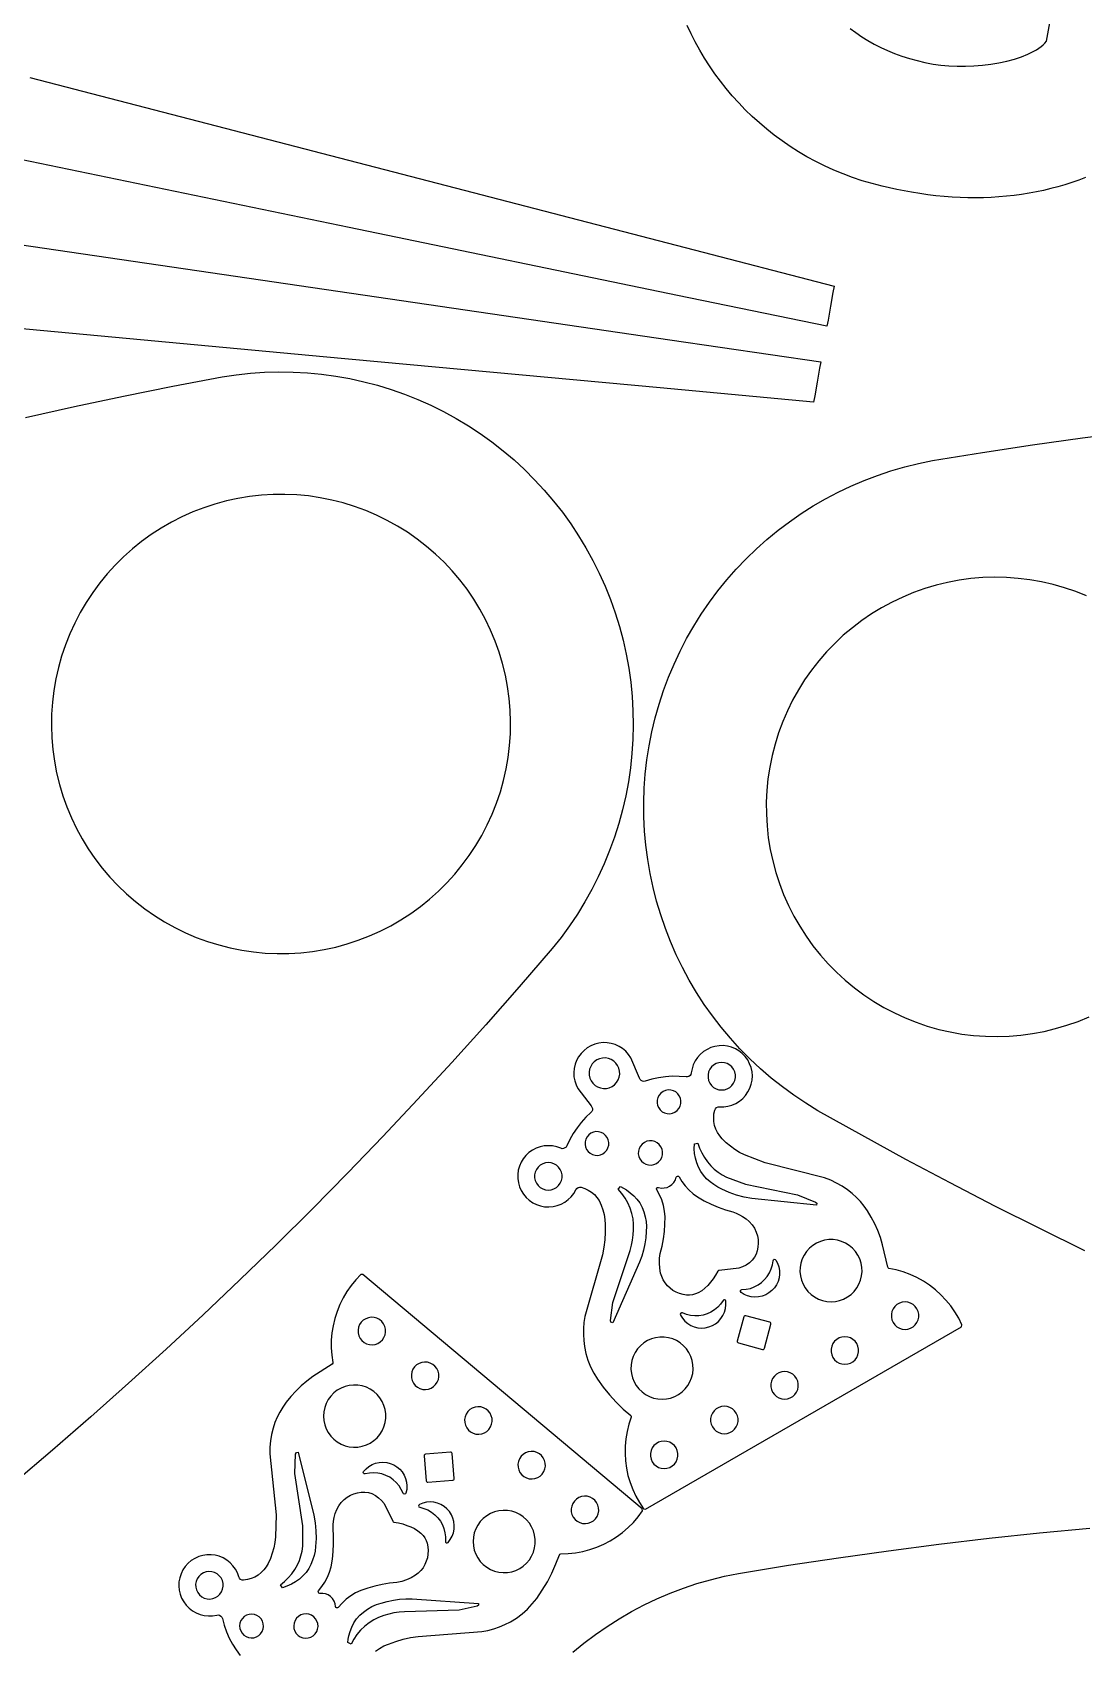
# Model space of a CAD drawing. Extents: x 0 to 1250, y 0 to 2500.
# Drawn here: x 512.1 to 580.8, y 568.4 to 674.1 of the extents above; entities that cross this region are included whole.
import ezdxf

# ---------------------------------------------------------------- set-up
doc = ezdxf.new("R2010")
doc.units = 0
doc.layers.get('0').update_dxf_attribs({"linetype": 'CONTINUOUS', "lineweight": 25})

msp = doc.modelspace()

# ---------------------------------------------------------------- linework, layer by layer
for points in [[(565.543, 674.339), (565.913, 674.061), (566.298, 673.797), (566.698, 673.548), (567.114, 673.313), (567.544, 673.093), (567.989, 672.888), (568.448, 672.699), (568.922, 672.527), (569.411, 672.371), (569.914, 672.232), (570.431, 672.11), (570.962, 672.006), (571.463, 671.933), (571.986, 671.885), (572.526, 671.862), (573.076, 671.864), (573.63, 671.888), (574.184, 671.935), (574.73, 672.004), (575.264, 672.095), (575.778, 672.206), (576.269, 672.336), (576.729, 672.487), (577.152, 672.655), (577.534, 672.842), (577.707, 672.941), (577.868, 673.045), (578.015, 673.153), (578.148, 673.265), (578.266, 673.382), (578.368, 673.501), (578.841, 676.147)], [(580.918, 664.591), (580.476, 664.425), (580.028, 664.271), (579.575, 664.127), (579.116, 663.993), (578.652, 663.871), (578.183, 663.76), (577.709, 663.66), (577.23, 663.572), (576.746, 663.494), (576.257, 663.428), (575.764, 663.373), (575.267, 663.33), (574.766, 663.299), (574.26, 663.279), (573.751, 663.271), (573.238, 663.274), (572.721, 663.29), (572.201, 663.317), (571.678, 663.357), (571.151, 663.408), (570.621, 663.472), (570.088, 663.549), (569.553, 663.637), (569.071, 663.725), (568.59, 663.819), (568.111, 663.921), (567.633, 664.029), (566.977, 664.197), (566.333, 664.387), (565.7, 664.598), (565.079, 664.83), (564.471, 665.082), (563.876, 665.354), (563.294, 665.645), (562.725, 665.955), (562.17, 666.282), (561.63, 666.627), (561.103, 666.988), (560.591, 667.365), (560.095, 667.758), (559.613, 668.165), (559.148, 668.587), (558.698, 669.022), (558.265, 669.47), (557.849, 669.931), (557.449, 670.403), (557.067, 670.887), (556.702, 671.381), (556.355, 671.886), (556.027, 672.399), (555.717, 672.922), (555.426, 673.452), (555.154, 673.99), (554.902, 674.535)], [(511.973, 671.137), (533.37, 665.583), (554.766, 660.028), (564.492, 657.503), (564.419, 657.093), (564.259, 656.19), (564.099, 655.288), (564.026, 654.878), (554.274, 656.897), (532.819, 661.341), (511.364, 665.784)], [(510.401, 660.357), (532.083, 657.178), (553.764, 653.999), (563.62, 652.554), (563.547, 652.143), (563.387, 651.237), (563.227, 650.331), (563.154, 649.92), (553.145, 650.85), (531.126, 652.896), (509.106, 654.942)], [(511.67, 648.92), (514.872, 649.638), (518.082, 650.321), (521.299, 650.969), (524.524, 651.581), (525.445, 651.718), (526.371, 651.818), (527.301, 651.88), (528.232, 651.905), (529.164, 651.891), (530.094, 651.84), (531.021, 651.752), (531.944, 651.626), (532.862, 651.462), (533.772, 651.262), (534.672, 651.025), (535.563, 650.752), (536.442, 650.442), (537.307, 650.098), (538.158, 649.719), (538.993, 649.305), (539.811, 648.858), (540.609, 648.379), (541.388, 647.867), (542.145, 647.324), (542.88, 646.751), (543.59, 646.149), (544.276, 645.519), (544.936, 644.861), (545.569, 644.177), (546.173, 643.468), (546.748, 642.735), (547.293, 641.979), (547.807, 641.202), (548.289, 640.405), (548.738, 639.589), (549.154, 638.756), (549.536, 637.906), (549.883, 637.041), (550.195, 636.163), (550.471, 635.274), (550.711, 634.373), (550.914, 633.464), (551.08, 632.547), (551.209, 631.625), (551.3, 630.698), (551.354, 629.768), (551.37, 628.836), (551.349, 627.905), (551.289, 626.975), (551.192, 626.048), (551.058, 625.127), (550.886, 624.211), (550.678, 623.303), (550.433, 622.404), (550.151, 621.516), (549.834, 620.64), (549.482, 619.778), (549.095, 618.93), (548.674, 618.099), (548.22, 617.286), (547.733, 616.491), (547.214, 615.718), (546.665, 614.965), (546.085, 614.236), (543.927, 611.731), (541.741, 609.251), (539.528, 606.795), (537.287, 604.364), (535.02, 601.957), (532.726, 599.577), (530.405, 597.221), (528.059, 594.892), (525.687, 592.589), (523.289, 590.313), (520.867, 588.063), (518.419, 585.84), (515.947, 583.645), (513.451, 581.477), (510.93, 579.337)], [(580.872, 594.499), (577.924, 595.942), (574.993, 597.418), (572.078, 598.926), (569.18, 600.466), (566.299, 602.038), (563.435, 603.642), (562.641, 604.129), (561.867, 604.648), (561.115, 605.198), (560.386, 605.778), (559.681, 606.387), (559.001, 607.024), (558.348, 607.688), (557.722, 608.378), (557.124, 609.092), (556.556, 609.831), (556.018, 610.591), (555.512, 611.373), (555.037, 612.175), (554.596, 612.995), (554.188, 613.833), (553.814, 614.686), (553.475, 615.554), (553.172, 616.435), (552.904, 617.327), (552.673, 618.23), (552.478, 619.141), (552.321, 620.059), (552.201, 620.983), (552.118, 621.911), (552.073, 622.841), (552.066, 623.773), (552.097, 624.704), (552.165, 625.633), (552.271, 626.559), (552.414, 627.479), (552.594, 628.393), (552.811, 629.299), (553.065, 630.196), (553.355, 631.081), (553.68, 631.954), (554.041, 632.813), (554.436, 633.657), (554.864, 634.484), (555.326, 635.293), (555.821, 636.082), (556.347, 636.851), (556.903, 637.598), (557.49, 638.322), (558.105, 639.022), (558.748, 639.696), (559.418, 640.343), (560.113, 640.963), (560.834, 641.554), (561.577, 642.116), (562.342, 642.647), (563.129, 643.146), (563.935, 643.613), (564.759, 644.047), (565.6, 644.448), (566.457, 644.814), (567.328, 645.145), (568.211, 645.441), (569.106, 645.7), (570.011, 645.923), (570.923, 646.109), (574.187, 646.641), (577.455, 647.136), (580.73, 647.594), (584.009, 648.017)], [(580.992, 637.264), (580.275, 637.551), (579.544, 637.801), (578.801, 638.012), (578.048, 638.185), (577.288, 638.32), (576.521, 638.414), (575.751, 638.47), (574.978, 638.485), (574.206, 638.461), (573.437, 638.397), (572.671, 638.293), (571.912, 638.15), (571.161, 637.969), (570.421, 637.748), (569.693, 637.49), (568.979, 637.195), (568.281, 636.864), (567.602, 636.497), (566.942, 636.096), (566.303, 635.661), (565.688, 635.194), (565.098, 634.695), (564.534, 634.167), (563.998, 633.611), (563.491, 633.028), (563.015, 632.42), (562.571, 631.788), (562.161, 631.133), (561.784, 630.459), (561.443, 629.766), (561.137, 629.057), (560.869, 628.332), (560.638, 627.595), (560.446, 626.847), (560.292, 626.09), (560.178, 625.326), (560.103, 624.557), (560.067, 623.786), (560.072, 623.013), (560.116, 622.242), (560.2, 621.474), (560.323, 620.712), (560.485, 619.956), (560.686, 619.211), (560.925, 618.476), (561.202, 617.755), (561.515, 617.049), (561.865, 616.36), (562.249, 615.69), (562.667, 615.04), (563.118, 614.414), (563.601, 613.811), (564.115, 613.233), (564.657, 612.683), (565.227, 612.162), (565.823, 611.67), (566.443, 611.21), (567.086, 610.783), (567.751, 610.389), (568.435, 610.03), (569.136, 609.706), (569.853, 609.419), (570.584, 609.17), (571.327, 608.958), (572.08, 608.785), (572.841, 608.651), (573.607, 608.556), (574.378, 608.501), (575.15, 608.485), (575.922, 608.51), (576.692, 608.574), (577.457, 608.677), (578.217, 608.82), (578.967, 609.002), (579.708, 609.222), (580.436, 609.48), (581.15, 609.775)], [(534.541, 568.337), (534.807, 568.522), (535.091, 568.678), (535.388, 568.806), (535.859, 568.978), (536.339, 569.119), (536.828, 569.229), (537.322, 569.308), (541.492, 569.615), (541.88, 569.691), (542.262, 569.794), (542.636, 569.922), (543, 570.076), (543.353, 570.255), (543.746, 570.503), (544.117, 570.783), (544.463, 571.092), (544.783, 571.429), (545.074, 571.791), (545.438, 572.322), (545.768, 572.874), (546.065, 573.446), (546.327, 574.034), (546.553, 574.637), (546.59, 574.685), (546.648, 574.703), (547.13, 574.718), (547.61, 574.769), (548.085, 574.857), (548.551, 574.98), (549.008, 575.138), (549.451, 575.329), (549.878, 575.554), (550.287, 575.81), (550.676, 576.096), (551.042, 576.41), (551.384, 576.751), (551.699, 577.117), (551.985, 577.506), (551.967, 577.638), (533.719, 592.95), (533.585, 592.945), (533.252, 592.595), (532.947, 592.222), (532.67, 591.826), (532.424, 591.411), (532.21, 590.978), (532.029, 590.531), (531.882, 590.071), (531.77, 589.601), (531.694, 589.125), (531.654, 588.644), (531.65, 588.161), (531.683, 587.68), (531.752, 587.202), (531.744, 587.142), (531.703, 587.097), (530.445, 586.281), (530.056, 585.987), (529.686, 585.671), (529.336, 585.332), (529.007, 584.973), (528.7, 584.595), (528.483, 584.283), (528.289, 583.957), (528.119, 583.618), (527.974, 583.267), (527.855, 582.907), (527.755, 582.496), (527.686, 582.078), (527.646, 581.657), (527.637, 581.234), (528.052, 577.244), (528.017, 575.809), (527.971, 575.449), (527.899, 575.092), (527.801, 574.742), (527.678, 574.4), (527.529, 574.068), (527.4, 573.851), (527.246, 573.651), (527.071, 573.47), (526.875, 573.31), (526.658, 573.18), (526.424, 573.08), (526.18, 573.012), (525.928, 572.978), (525.826, 572.988), (525.733, 573.031), (525.66, 573.102), (525.616, 573.195), (525.522, 573.453), (525.394, 573.696), (525.234, 573.919), (525.044, 574.118), (524.829, 574.29), (524.593, 574.43), (524.34, 574.536), (524.074, 574.607), (523.802, 574.641), (523.527, 574.637), (523.255, 574.595), (522.992, 574.517), (522.742, 574.403), (522.51, 574.256), (522.3, 574.079), (522.116, 573.874), (521.962, 573.647), (521.841, 573.4), (521.755, 573.139), (521.706, 572.869), (521.694, 572.594), (521.719, 572.321), (521.782, 572.053), (521.881, 571.797), (522.015, 571.556), (522.18, 571.337), (522.373, 571.141), (522.591, 570.975), (522.831, 570.839), (523.086, 570.738), (523.353, 570.673), (523.626, 570.645), (523.901, 570.655), (524.172, 570.702), (524.268, 570.71), (524.362, 570.687), (524.443, 570.635), (524.504, 570.559), (524.538, 570.469), (524.653, 570.034), (524.802, 569.609), (524.984, 569.197), (525.197, 568.801), (525.441, 568.422), (525.713, 568.064)], [(547.437, 568.272), (548.157, 568.863), (548.901, 569.425), (549.666, 569.955), (550.453, 570.455), (551.259, 570.922), (552.083, 571.356), (552.924, 571.757), (553.781, 572.123), (554.651, 572.454), (555.535, 572.75), (556.43, 573.009), (557.334, 573.232), (558.247, 573.418), (561.51, 573.95), (564.779, 574.445), (568.053, 574.903), (571.332, 575.326), (574.616, 575.711), (577.904, 576.061), (581.195, 576.373)]]:
    msp.add_lwpolyline(points)
for points in [[(541.361, 636.405), (540.958, 637.064), (540.521, 637.701), (540.052, 638.315), (539.552, 638.904), (539.022, 639.466), (538.465, 640), (537.88, 640.505), (537.27, 640.98), (536.637, 641.422), (535.982, 641.831), (535.306, 642.205), (534.612, 642.545), (533.902, 642.848), (533.177, 643.114), (532.439, 643.343), (531.69, 643.533), (530.933, 643.685), (530.169, 643.797), (529.4, 643.87), (528.628, 643.903), (527.856, 643.896), (527.085, 643.85), (526.317, 643.764), (525.555, 643.638), (524.8, 643.474), (524.055, 643.271), (523.321, 643.03), (522.601, 642.751), (521.895, 642.436), (521.207, 642.084), (520.539, 641.698), (519.89, 641.278), (519.265, 640.825), (518.663, 640.341), (518.087, 639.826), (517.539, 639.282), (517.019, 638.71), (516.529, 638.113), (516.071, 637.491), (515.645, 636.847), (515.253, 636.181), (514.896, 635.496), (514.575, 634.794), (514.29, 634.076), (514.042, 633.344), (513.833, 632.601), (513.662, 631.847), (513.53, 631.086), (513.437, 630.319), (513.384, 629.549), (513.371, 628.776), (513.398, 628.004), (513.464, 627.235), (513.569, 626.47), (513.715, 625.711), (513.898, 624.961), (514.121, 624.221), (514.381, 623.494), (514.678, 622.781), (515.011, 622.084), (515.38, 621.405), (515.783, 620.746), (516.22, 620.109), (516.689, 619.495), (517.189, 618.907), (517.718, 618.344), (518.276, 617.81), (518.861, 617.305), (519.471, 616.831), (520.104, 616.389), (520.759, 615.98), (521.435, 615.605), (522.129, 615.266), (522.839, 614.962), (523.564, 614.696), (524.302, 614.467), (525.051, 614.277), (525.808, 614.126), (526.572, 614.013), (527.341, 613.94), (528.113, 613.907), (528.885, 613.914), (529.656, 613.96), (530.424, 614.046), (531.186, 614.172), (531.941, 614.336), (532.686, 614.539), (533.42, 614.781), (534.14, 615.059), (534.846, 615.375), (535.534, 615.726), (536.202, 616.112), (536.851, 616.532), (537.476, 616.985), (538.078, 617.47), (538.654, 617.985), (539.202, 618.529), (539.722, 619.1), (540.212, 619.697), (540.67, 620.319), (541.096, 620.964), (541.488, 621.629), (541.845, 622.314), (542.166, 623.017), (542.451, 623.735), (542.699, 624.466), (542.908, 625.21), (543.079, 625.963), (543.211, 626.724), (543.304, 627.491), (543.357, 628.262), (543.37, 629.034), (543.343, 629.806), (543.277, 630.576), (543.171, 631.341), (543.026, 632.099), (542.843, 632.85), (542.62, 633.589), (542.36, 634.317), (542.063, 635.03), (541.73, 635.726)], [(552.179, 577.62), (572.808, 589.53), (572.849, 589.658), (572.634, 590.09), (572.388, 590.505), (572.111, 590.9), (571.805, 591.274), (571.471, 591.623), (571.113, 591.946), (570.731, 592.241), (570.328, 592.507), (569.906, 592.741), (569.468, 592.943), (569.015, 593.112), (568.552, 593.246), (568.079, 593.345), (568.025, 593.373), (567.997, 593.426), (567.661, 594.888), (567.518, 595.353), (567.347, 595.809), (567.148, 596.254), (566.924, 596.686), (566.673, 597.104), (566.455, 597.415), (566.214, 597.708), (565.954, 597.984), (565.674, 598.24), (565.376, 598.476), (565.024, 598.71), (564.655, 598.918), (564.273, 599.099), (563.879, 599.253), (559.988, 600.228), (558.651, 600.751), (558.328, 600.917), (558.017, 601.107), (557.722, 601.319), (557.443, 601.552), (557.181, 601.805), (557.022, 602.001), (556.887, 602.214), (556.776, 602.44), (556.693, 602.679), (556.645, 602.928), (556.631, 603.181), (556.651, 603.434), (556.705, 603.682), (556.749, 603.775), (556.821, 603.847), (556.913, 603.891), (557.015, 603.902), (557.29, 603.901), (557.562, 603.939), (557.827, 604.013), (558.079, 604.123), (558.313, 604.266), (558.526, 604.44), (558.713, 604.642), (558.87, 604.867), (558.995, 605.112), (559.085, 605.371), (559.139, 605.641), (559.156, 605.915), (559.134, 606.189), (559.075, 606.457), (558.98, 606.715), (558.851, 606.958), (558.69, 607.18), (558.499, 607.378), (558.283, 607.548), (558.046, 607.687), (557.793, 607.793), (557.527, 607.862), (557.254, 607.894), (556.979, 607.889), (556.708, 607.846), (556.445, 607.766), (556.195, 607.651), (555.964, 607.503), (555.755, 607.324), (555.572, 607.119), (555.42, 606.89), (555.3, 606.643), (555.215, 606.382), (555.167, 606.111), (555.141, 606.018), (555.087, 605.938), (555.011, 605.879), (554.919, 605.847), (554.823, 605.847), (554.374, 605.887), (553.924, 605.892), (553.475, 605.862), (553.03, 605.798), (552.591, 605.698), (552.161, 605.565), (552.065, 605.551), (551.971, 605.568), (551.886, 605.615), (551.821, 605.686), (551.781, 605.773), (551.225, 607.092), (551.073, 607.318), (550.891, 607.522), (550.683, 607.699), (550.453, 607.846), (550.206, 607.96), (549.945, 608.04), (549.675, 608.083), (549.402, 608.09), (549.131, 608.059), (548.866, 607.991), (548.614, 607.888), (548.377, 607.751), (548.162, 607.584), (547.971, 607.389), (547.808, 607.169), (547.677, 606.93), (547.58, 606.675), (547.518, 606.409), (547.494, 606.137), (547.506, 605.865), (547.556, 605.596), (547.641, 605.337), (547.761, 605.092), (548.625, 603.951), (548.681, 603.873), (548.71, 603.781), (548.708, 603.685), (548.675, 603.594), (548.616, 603.518), (548.288, 603.21), (547.985, 602.878), (547.706, 602.525), (547.456, 602.151), (547.233, 601.76), (547.041, 601.354), (546.992, 601.27), (546.919, 601.207), (546.829, 601.17), (546.733, 601.163), (546.639, 601.188), (546.381, 601.281), (546.112, 601.338), (545.838, 601.358), (545.564, 601.34), (545.295, 601.285), (545.036, 601.194), (544.792, 601.067), (544.567, 600.909), (544.367, 600.721), (544.194, 600.507), (544.052, 600.272), (543.943, 600.02), (543.87, 599.755), (543.835, 599.482), (543.836, 599.207), (543.876, 598.936), (543.952, 598.672), (544.064, 598.421), (544.209, 598.187), (544.385, 597.976), (544.588, 597.791), (544.815, 597.635), (545.061, 597.513), (545.321, 597.424), (545.591, 597.373), (545.865, 597.359), (546.139, 597.382), (546.407, 597.443), (546.664, 597.54), (546.905, 597.672), (547.127, 597.835), (547.323, 598.027), (547.492, 598.244), (547.629, 598.482), (547.689, 598.565), (547.773, 598.623), (547.872, 598.65), (547.974, 598.641), (548.212, 598.566), (548.437, 598.46), (548.647, 598.325), (548.836, 598.163), (549.002, 597.977), (549.142, 597.771), (549.285, 597.48), (549.398, 597.176), (549.481, 596.863), (549.531, 596.543), (549.549, 596.219), (549.55, 595.719), (549.518, 595.219), (549.455, 594.722), (549.359, 594.23), (548.222, 590.207), (548.16, 589.816), (548.126, 589.422), (548.119, 589.027), (548.139, 588.632), (548.187, 588.239), (548.285, 587.786), (548.421, 587.341), (548.593, 586.91), (548.8, 586.494), (549.041, 586.097), (549.416, 585.574), (549.822, 585.074), (550.257, 584.6), (550.72, 584.152), (551.209, 583.734), (551.242, 583.683), (551.239, 583.622), (551.088, 583.164), (550.973, 582.695), (550.893, 582.219), (550.848, 581.739), (550.841, 581.256), (550.869, 580.774), (550.934, 580.296), (551.034, 579.824), (551.17, 579.36), (551.341, 578.909), (551.544, 578.471), (551.78, 578.05), (552.047, 577.648)], [(550.359, 606.592), (550.245, 606.751), (550.102, 606.885), (549.935, 606.989), (549.752, 607.058), (549.559, 607.09), (549.363, 607.083), (549.172, 607.039), (548.993, 606.958), (548.834, 606.844), (548.7, 606.7), (548.596, 606.534), (548.527, 606.35), (548.495, 606.157), (548.502, 605.961), (548.546, 605.77), (548.627, 605.592), (548.741, 605.432), (548.884, 605.298), (549.051, 605.195), (549.234, 605.126), (549.428, 605.094), (549.624, 605.1), (549.815, 605.145), (549.993, 605.226), (550.153, 605.34), (550.287, 605.483), (550.39, 605.649), (550.459, 605.833), (550.491, 606.026), (550.485, 606.222), (550.44, 606.413)], [(557.935, 606.347), (557.824, 606.499), (557.685, 606.625), (557.522, 606.719), (557.343, 606.777), (557.156, 606.797), (556.968, 606.777), (556.79, 606.719), (556.627, 606.625), (556.487, 606.499), (556.376, 606.347), (556.3, 606.175), (556.261, 605.991), (556.26, 605.803), (556.3, 605.619), (556.376, 605.447), (556.487, 605.295), (556.627, 605.169), (556.79, 605.075), (556.968, 605.016), (557.156, 604.997), (557.343, 605.016), (557.522, 605.075), (557.685, 605.169), (557.824, 605.294), (557.935, 605.447), (558.011, 605.619), (558.051, 605.803), (558.051, 605.991), (558.012, 606.175)], [(554.387, 604.611), (554.283, 604.751), (554.151, 604.865), (553.997, 604.946), (553.829, 604.991), (553.655, 604.998), (553.484, 604.966), (553.324, 604.896), (553.184, 604.793), (553.07, 604.66), (552.989, 604.506), (552.944, 604.338), (552.937, 604.164), (552.969, 603.993), (553.039, 603.833), (553.143, 603.693), (553.275, 603.579), (553.429, 603.498), (553.597, 603.453), (553.771, 603.446), (553.942, 603.479), (554.102, 603.549), (554.242, 603.652), (554.356, 603.784), (554.437, 603.938), (554.482, 604.106), (554.489, 604.28), (554.456, 604.452)], [(549.676, 601.892), (549.573, 602.032), (549.441, 602.145), (549.287, 602.227), (549.118, 602.272), (548.944, 602.278), (548.773, 602.246), (548.613, 602.176), (548.473, 602.073), (548.359, 601.941), (548.278, 601.787), (548.233, 601.618), (548.227, 601.444), (548.259, 601.273), (548.329, 601.114), (548.432, 600.973), (548.564, 600.86), (548.718, 600.778), (548.886, 600.733), (549.06, 600.727), (549.232, 600.759), (549.391, 600.829), (549.531, 600.932), (549.645, 601.064), (549.726, 601.218), (549.772, 601.387), (549.778, 601.561), (549.746, 601.732)], [(553.185, 601.283), (553.079, 601.426), (552.945, 601.542), (552.788, 601.625), (552.616, 601.671), (552.439, 601.678), (552.264, 601.645), (552.102, 601.574), (551.959, 601.468), (551.843, 601.334), (551.76, 601.177), (551.714, 601.005), (551.707, 600.828), (551.74, 600.653), (551.811, 600.49), (551.917, 600.348), (552.051, 600.232), (552.208, 600.149), (552.38, 600.103), (552.557, 600.096), (552.732, 600.129), (552.895, 600.2), (553.037, 600.306), (553.153, 600.44), (553.236, 600.597), (553.282, 600.769), (553.289, 600.946), (553.256, 601.121)], [(555.641, 599.948), (555.525, 600.237), (555.44, 600.538), (555.386, 600.845), (555.365, 601.157), (555.377, 601.469), (555.606, 601.531), (555.714, 601.203), (555.854, 600.886), (556.023, 600.585), (556.22, 600.301), (556.443, 600.037), (556.673, 599.818), (556.921, 599.62), (557.185, 599.444), (557.463, 599.291), (558.716, 598.846), (562.108, 598.148), (563.288, 597.672), (563.365, 597.593), (563.338, 597.475), (559.132, 597.909), (558.624, 598.004), (558.125, 598.136), (557.638, 598.306), (557.165, 598.513), (556.894, 598.651), (556.637, 598.813), (556.396, 598.997), (556.172, 599.203), (555.969, 599.428), (555.787, 599.671)], [(546.61, 599.808), (546.5, 599.961), (546.36, 600.087), (546.197, 600.181), (546.018, 600.239), (545.831, 600.258), (545.644, 600.239), (545.465, 600.181), (545.302, 600.086), (545.162, 599.961), (545.051, 599.808), (544.975, 599.636), (544.936, 599.452), (544.936, 599.264), (544.975, 599.08), (545.051, 598.908), (545.162, 598.756), (545.302, 598.63), (545.465, 598.536), (545.644, 598.478), (545.831, 598.458), (546.018, 598.478), (546.197, 598.536), (546.36, 598.63), (546.5, 598.756), (546.61, 598.908), (546.687, 599.08), (546.726, 599.264), (546.726, 599.452), (546.687, 599.636)], [(554.217, 599.35), (554.27, 599.375), (554.329, 599.366), (554.372, 599.325), (554.558, 599.017), (554.773, 598.729), (555.015, 598.464), (555.282, 598.223), (555.57, 598.009), (556.009, 597.762), (556.462, 597.541), (556.926, 597.345), (557.401, 597.177), (557.885, 597.035), (558.104, 596.949), (558.317, 596.845), (558.52, 596.726), (558.749, 596.575), (558.956, 596.395), (559.138, 596.189), (559.291, 595.962), (559.412, 595.716), (559.485, 595.477), (559.528, 595.231), (559.541, 594.982), (559.523, 594.733), (559.482, 594.499), (559.405, 594.275), (559.295, 594.066), (559.154, 593.875), (558.964, 593.699), (558.751, 593.552), (558.519, 593.436), (558.273, 593.354), (556.99, 593.21), (556.938, 593.196), (556.901, 593.158), (556.759, 592.905), (556.599, 592.664), (556.422, 592.434), (556.251, 592.232), (556.058, 592.048), (555.847, 591.887), (555.62, 591.749), (555.441, 591.672), (555.254, 591.619), (555.061, 591.592), (554.866, 591.591), (554.63, 591.628), (554.4, 591.693), (554.18, 591.786), (553.973, 591.905), (553.782, 592.048), (553.61, 592.209), (553.46, 592.391), (553.335, 592.591), (553.237, 592.805), (553.167, 593.03), (553.111, 593.351), (553.089, 593.676), (553.1, 594.002), (553.145, 594.325), (553.258, 594.795), (553.346, 595.271), (553.409, 595.751), (553.447, 596.234), (553.459, 596.718), (553.422, 597.089), (553.348, 597.455), (553.238, 597.812), (553.093, 598.155), (552.914, 598.483), (552.9, 598.541), (552.921, 598.596), (552.97, 598.63), (553.029, 598.63), (553.213, 598.593), (553.401, 598.595), (553.584, 598.634), (553.755, 598.711), (553.906, 598.821), (554.032, 598.959), (554.127, 599.121), (554.187, 599.298)], [(550.555, 598.685), (550.748, 598.581), (550.935, 598.465), (551.184, 598.289), (551.412, 598.088), (551.618, 597.863), (551.798, 597.617), (551.949, 597.331), (552.069, 597.031), (552.157, 596.721), (552.213, 596.402), (552.236, 596.08), (552.225, 595.757), (552.19, 595.346), (552.129, 594.937), (552.043, 594.533), (551.931, 594.136), (551.794, 593.746), (550.033, 589.794), (549.917, 589.829), (549.887, 589.935), (550.047, 591.116), (551.169, 594.522), (551.264, 594.851), (551.335, 595.187), (551.381, 595.526), (551.401, 595.869), (551.401, 596.227), (551.364, 596.584), (551.291, 596.935), (551.184, 597.277), (551.032, 597.616), (550.848, 597.937), (550.632, 598.239), (550.387, 598.518)], [(566.055, 594.216), (565.896, 594.451), (565.706, 594.662), (565.489, 594.844), (565.248, 594.995), (564.989, 595.11), (564.717, 595.188), (564.436, 595.228), (564.152, 595.228), (563.872, 595.188), (563.599, 595.11), (563.34, 594.995), (563.099, 594.844), (562.882, 594.662), (562.692, 594.451), (562.534, 594.216), (562.41, 593.961), (562.322, 593.692), (562.273, 593.412), (562.263, 593.129), (562.292, 592.847), (562.361, 592.572), (562.467, 592.309), (562.609, 592.063), (562.784, 591.84), (562.988, 591.643), (563.217, 591.476), (563.467, 591.343), (563.734, 591.246), (564.011, 591.187), (564.294, 591.167), (564.577, 591.187), (564.854, 591.246), (565.121, 591.343), (565.371, 591.476), (565.601, 591.643), (565.805, 591.84), (565.979, 592.063), (566.121, 592.309), (566.227, 592.572), (566.296, 592.847), (566.326, 593.129), (566.316, 593.412), (566.266, 593.692), (566.179, 593.961)], [(560.532, 593.903), (560.584, 593.935), (560.645, 593.931), (560.692, 593.891), (560.806, 593.677), (560.885, 593.448), (560.928, 593.209), (560.934, 592.966), (560.902, 592.726), (560.835, 592.493), (560.732, 592.273), (560.597, 592.072), (560.433, 591.893), (560.243, 591.742), (560.033, 591.622), (559.806, 591.535), (559.569, 591.484), (559.327, 591.47), (559.085, 591.493), (558.85, 591.553), (558.627, 591.648), (558.421, 591.777), (558.385, 591.827), (558.385, 591.888), (558.421, 591.938), (558.479, 591.957), (558.755, 591.979), (559.025, 592.037), (559.284, 592.131), (559.529, 592.259), (559.755, 592.419), (559.957, 592.607), (560.132, 592.821), (560.277, 593.056), (560.389, 593.308), (560.467, 593.573), (560.508, 593.846)], [(557.426, 591.202), (557.401, 591.258), (557.348, 591.289), (557.287, 591.283), (557.241, 591.242), (557.084, 591.015), (556.899, 590.81), (556.687, 590.632), (556.454, 590.484), (556.203, 590.369), (555.939, 590.288), (555.667, 590.243), (555.391, 590.235), (555.116, 590.263), (554.848, 590.329), (554.59, 590.43), (554.53, 590.438), (554.476, 590.409), (554.449, 590.353), (554.459, 590.293), (554.588, 590.087), (554.747, 589.904), (554.933, 589.748), (555.14, 589.621), (555.364, 589.528), (555.599, 589.47), (555.841, 589.449), (556.083, 589.465), (556.32, 589.518), (556.545, 589.607), (556.755, 589.729), (556.943, 589.882), (557.106, 590.062), (557.239, 590.265), (557.34, 590.486), (557.405, 590.719), (557.434, 590.96)], [(569.911, 590.7), (569.8, 590.852), (569.66, 590.978), (569.497, 591.072), (569.318, 591.13), (569.131, 591.15), (568.944, 591.13), (568.765, 591.072), (568.602, 590.978), (568.462, 590.852), (568.352, 590.7), (568.275, 590.528), (568.236, 590.344), (568.236, 590.156), (568.275, 589.972), (568.352, 589.8), (568.462, 589.648), (568.602, 589.522), (568.765, 589.428), (568.944, 589.37), (569.131, 589.35), (569.318, 589.37), (569.497, 589.428), (569.66, 589.522), (569.8, 589.648), (569.911, 589.8), (569.987, 589.972), (570.026, 590.156), (570.026, 590.344), (569.987, 590.528)], [(533.611, 589.827), (533.506, 589.671), (533.435, 589.497), (533.403, 589.312), (533.409, 589.124), (533.455, 588.941), (533.537, 588.772), (533.653, 588.624), (533.797, 588.503), (533.963, 588.414), (534.144, 588.363), (534.332, 588.349), (534.518, 588.376), (534.695, 588.44), (534.855, 588.54), (534.99, 588.67), (535.095, 588.826), (535.166, 589.001), (535.198, 589.186), (535.192, 589.374), (535.146, 589.557), (535.064, 589.726), (534.948, 589.874), (534.804, 589.995), (534.638, 590.083), (534.457, 590.135), (534.269, 590.148), (534.083, 590.122), (533.906, 590.058), (533.746, 589.958)], [(560.302, 589.827), (558.721, 590.25), (558.669, 590.25), (558.624, 590.224), (558.598, 590.179), (558.175, 588.598), (558.175, 588.547), (558.201, 588.502), (558.245, 588.476), (559.826, 588.052), (559.878, 588.052), (559.923, 588.078), (559.949, 588.123), (560.373, 589.704), (560.373, 589.756), (560.347, 589.801)], [(555.018, 587.844), (554.859, 588.079), (554.669, 588.29), (554.452, 588.472), (554.211, 588.622), (553.952, 588.738), (553.68, 588.816), (553.399, 588.855), (553.115, 588.855), (552.835, 588.816), (552.562, 588.738), (552.303, 588.623), (552.062, 588.472), (551.845, 588.29), (551.655, 588.079), (551.497, 587.844), (551.373, 587.589), (551.285, 587.32), (551.236, 587.04), (551.226, 586.757), (551.255, 586.475), (551.324, 586.2), (551.43, 585.937), (551.572, 585.691), (551.747, 585.468), (551.951, 585.271), (552.18, 585.104), (552.43, 584.971), (552.697, 584.874), (552.974, 584.815), (553.257, 584.795), (553.54, 584.815), (553.817, 584.874), (554.084, 584.971), (554.334, 585.104), (554.564, 585.271), (554.768, 585.468), (554.942, 585.691), (555.084, 585.937), (555.19, 586.2), (555.259, 586.475), (555.289, 586.757), (555.279, 587.04), (555.229, 587.32), (555.142, 587.589)], [(565.976, 588.428), (565.866, 588.581), (565.726, 588.706), (565.563, 588.801), (565.384, 588.859), (565.197, 588.878), (565.01, 588.859), (564.831, 588.801), (564.668, 588.706), (564.528, 588.581), (564.417, 588.428), (564.341, 588.256), (564.302, 588.072), (564.302, 587.884), (564.341, 587.7), (564.417, 587.528), (564.528, 587.376), (564.668, 587.25), (564.831, 587.156), (565.01, 587.098), (565.197, 587.078), (565.384, 587.098), (565.563, 587.156), (565.726, 587.25), (565.866, 587.376), (565.976, 587.528), (566.053, 587.7), (566.092, 587.884), (566.092, 588.072), (566.053, 588.256)], [(537.091, 586.907), (536.986, 586.751), (536.915, 586.577), (536.883, 586.391), (536.889, 586.203), (536.935, 586.021), (537.017, 585.852), (537.133, 585.703), (537.277, 585.583), (537.443, 585.494), (537.624, 585.442), (537.812, 585.429), (537.998, 585.455), (538.175, 585.52), (538.335, 585.619), (538.47, 585.75), (538.575, 585.906), (538.646, 586.081), (538.678, 586.266), (538.672, 586.454), (538.626, 586.636), (538.544, 586.806), (538.428, 586.954), (538.284, 587.075), (538.118, 587.163), (537.937, 587.215), (537.749, 587.228), (537.563, 587.202), (537.386, 587.138), (537.226, 587.038)], [(531.625, 585.001), (531.459, 584.772), (531.326, 584.521), (531.229, 584.255), (531.17, 583.978), (531.15, 583.695), (531.17, 583.412), (531.229, 583.134), (531.326, 582.868), (531.459, 582.617), (531.625, 582.388), (531.822, 582.184), (532.046, 582.009), (532.291, 581.868), (532.554, 581.761), (532.83, 581.693), (533.112, 581.663), (533.395, 581.673), (533.674, 581.722), (533.944, 581.81), (534.199, 581.934), (534.434, 582.093), (534.645, 582.283), (534.827, 582.5), (534.977, 582.74), (535.093, 582.999), (535.171, 583.272), (535.21, 583.553), (535.21, 583.836), (535.171, 584.117), (535.093, 584.39), (534.977, 584.649), (534.827, 584.889), (534.645, 585.107), (534.434, 585.296), (534.199, 585.455), (533.944, 585.579), (533.674, 585.667), (533.395, 585.716), (533.112, 585.726), (532.83, 585.696), (532.554, 585.628), (532.291, 585.522), (532.046, 585.38), (531.822, 585.205)], [(562.042, 586.157), (561.931, 586.309), (561.791, 586.435), (561.628, 586.529), (561.449, 586.587), (561.262, 586.607), (561.075, 586.587), (560.896, 586.529), (560.733, 586.435), (560.594, 586.309), (560.483, 586.157), (560.406, 585.985), (560.367, 585.801), (560.367, 585.613), (560.406, 585.429), (560.483, 585.257), (560.594, 585.105), (560.733, 584.979), (560.896, 584.885), (561.075, 584.827), (561.262, 584.807), (561.449, 584.827), (561.628, 584.885), (561.791, 584.979), (561.931, 585.105), (562.042, 585.257), (562.118, 585.429), (562.157, 585.613), (562.157, 585.801), (562.118, 585.985)], [(540.571, 583.987), (540.466, 583.831), (540.396, 583.657), (540.363, 583.471), (540.37, 583.283), (540.415, 583.101), (540.497, 582.931), (540.613, 582.783), (540.757, 582.662), (540.924, 582.574), (541.104, 582.522), (541.292, 582.509), (541.478, 582.535), (541.655, 582.6), (541.815, 582.699), (541.95, 582.83), (542.055, 582.986), (542.126, 583.16), (542.159, 583.346), (542.152, 583.534), (542.106, 583.716), (542.024, 583.885), (541.908, 584.034), (541.764, 584.155), (541.598, 584.243), (541.417, 584.295), (541.229, 584.308), (541.043, 584.282), (540.866, 584.217), (540.707, 584.118)], [(558.107, 583.885), (557.997, 584.037), (557.857, 584.163), (557.694, 584.257), (557.515, 584.316), (557.328, 584.335), (557.141, 584.316), (556.962, 584.258), (556.799, 584.163), (556.659, 584.038), (556.549, 583.885), (556.472, 583.713), (556.433, 583.529), (556.433, 583.341), (556.472, 583.157), (556.549, 582.985), (556.659, 582.833), (556.799, 582.707), (556.962, 582.613), (557.141, 582.555), (557.328, 582.535), (557.515, 582.555), (557.694, 582.613), (557.857, 582.707), (557.997, 582.833), (558.107, 582.985), (558.184, 583.157), (558.223, 583.341), (558.223, 583.529), (558.184, 583.713)], [(544.051, 581.067), (543.946, 580.911), (543.876, 580.736), (543.843, 580.551), (543.85, 580.363), (543.895, 580.18), (543.978, 580.011), (544.093, 579.863), (544.238, 579.742), (544.404, 579.654), (544.585, 579.602), (544.772, 579.589), (544.959, 579.615), (545.135, 579.679), (545.295, 579.779), (545.43, 579.91), (545.535, 580.066), (545.606, 580.24), (545.639, 580.426), (545.632, 580.614), (545.587, 580.796), (545.504, 580.965), (545.388, 581.113), (545.244, 581.234), (545.078, 581.323), (544.897, 581.375), (544.709, 581.388), (544.523, 581.362), (544.346, 581.297), (544.187, 581.197)], [(554.173, 581.614), (554.062, 581.766), (553.923, 581.892), (553.76, 581.986), (553.581, 582.044), (553.394, 582.064), (553.206, 582.044), (553.027, 581.986), (552.865, 581.892), (552.725, 581.766), (552.614, 581.614), (552.538, 581.442), (552.499, 581.258), (552.499, 581.07), (552.538, 580.886), (552.614, 580.714), (552.725, 580.562), (552.865, 580.436), (553.028, 580.342), (553.207, 580.284), (553.394, 580.264), (553.581, 580.284), (553.76, 580.342), (553.923, 580.436), (554.062, 580.562), (554.173, 580.714), (554.25, 580.886), (554.289, 581.07), (554.289, 581.258), (554.25, 581.442)], [(529.801, 573.256), (529.569, 573.048), (529.316, 572.865), (529.045, 572.709), (528.759, 572.583), (528.462, 572.487), (528.326, 572.681), (528.597, 572.895), (528.846, 573.134), (529.072, 573.396), (529.271, 573.679), (529.443, 573.979), (529.57, 574.27), (529.671, 574.57), (529.747, 574.878), (529.795, 575.192), (529.785, 576.522), (529.28, 579.948), (529.324, 581.219), (529.372, 581.319), (529.492, 581.334), (530.523, 577.233), (530.608, 576.724), (530.654, 576.209), (530.661, 575.693), (530.628, 575.178), (530.591, 574.877), (530.527, 574.58), (530.436, 574.29), (530.319, 574.01), (530.177, 573.741), (530.011, 573.487)], [(533.809, 579.919), (533.761, 579.957), (533.744, 580.016), (533.765, 580.074), (533.927, 580.253), (534.116, 580.406), (534.326, 580.528), (534.551, 580.617), (534.788, 580.67), (535.03, 580.686), (535.272, 580.664), (535.507, 580.606), (535.731, 580.513), (535.938, 580.386), (536.123, 580.23), (536.282, 580.046), (536.411, 579.841), (536.507, 579.618), (536.568, 579.383), (536.592, 579.142), (536.579, 578.9), (536.529, 578.663), (536.494, 578.612), (536.436, 578.591), (536.377, 578.607), (536.339, 578.655), (536.224, 578.907), (536.077, 579.14), (535.9, 579.352), (535.696, 579.539), (535.469, 579.696), (535.223, 579.822), (534.963, 579.913), (534.692, 579.969), (534.416, 579.988), (534.141, 579.97), (533.87, 579.916)], [(537.718, 581.097), (537.861, 579.466), (537.878, 579.418), (537.918, 579.384), (537.969, 579.375), (539.599, 579.518), (539.648, 579.536), (539.681, 579.576), (539.69, 579.626), (539.548, 581.257), (539.53, 581.306), (539.49, 581.339), (539.439, 581.348), (537.809, 581.205), (537.76, 581.188), (537.727, 581.148)], [(530.85, 572.121), (530.808, 572.163), (530.797, 572.222), (530.821, 572.276), (531.046, 572.556), (531.243, 572.857), (531.41, 573.175), (531.545, 573.508), (531.647, 573.852), (531.729, 574.349), (531.782, 574.85), (531.807, 575.353), (531.803, 575.857), (531.771, 576.36), (531.777, 576.596), (531.801, 576.831), (531.844, 577.063), (531.908, 577.33), (532.006, 577.586), (532.137, 577.827), (532.299, 578.049), (532.488, 578.247), (532.688, 578.397), (532.904, 578.521), (533.134, 578.619), (533.374, 578.687), (533.607, 578.728), (533.844, 578.733), (534.079, 578.701), (534.306, 578.633), (534.536, 578.515), (534.748, 578.365), (534.936, 578.187), (535.097, 577.984), (535.672, 576.828), (535.702, 576.784), (535.75, 576.762), (536.037, 576.715), (536.318, 576.647), (536.594, 576.559), (536.844, 576.467), (537.082, 576.349), (537.305, 576.206), (537.513, 576.04), (537.646, 575.898), (537.76, 575.74), (537.851, 575.568), (537.919, 575.385), (537.965, 575.151), (537.982, 574.913), (537.97, 574.674), (537.93, 574.439), (537.86, 574.21), (537.768, 573.994), (537.648, 573.791), (537.503, 573.605), (537.336, 573.44), (537.148, 573.297), (536.866, 573.135), (536.568, 573.002), (536.258, 572.901), (535.939, 572.833), (535.458, 572.779), (534.98, 572.699), (534.508, 572.594), (534.041, 572.464), (533.583, 572.309), (533.246, 572.148), (532.928, 571.954), (532.63, 571.728), (532.357, 571.474), (532.11, 571.194), (532.061, 571.161), (532.001, 571.162), (531.953, 571.196), (531.933, 571.252), (531.905, 571.437), (531.839, 571.613), (531.739, 571.771), (531.609, 571.906), (531.454, 572.011), (531.28, 572.082), (531.096, 572.116), (530.909, 572.111)], [(547.532, 578.147), (547.426, 577.991), (547.356, 577.816), (547.323, 577.631), (547.33, 577.443), (547.375, 577.26), (547.458, 577.091), (547.574, 576.943), (547.718, 576.822), (547.884, 576.734), (548.065, 576.682), (548.252, 576.669), (548.439, 576.695), (548.616, 576.759), (548.775, 576.859), (548.91, 576.99), (549.016, 577.146), (549.086, 577.32), (549.119, 577.505), (549.112, 577.693), (549.067, 577.876), (548.984, 578.045), (548.868, 578.193), (548.724, 578.314), (548.558, 578.403), (548.377, 578.454), (548.19, 578.468), (548.003, 578.441), (547.827, 578.377), (547.667, 578.277)], [(537.409, 577.924), (537.365, 577.881), (537.354, 577.821), (537.381, 577.766), (537.435, 577.736), (537.702, 577.667), (537.958, 577.563), (538.197, 577.425), (538.416, 577.256), (538.61, 577.06), (538.777, 576.84), (538.912, 576.599), (539.014, 576.342), (539.081, 576.074), (539.111, 575.8), (539.105, 575.524), (539.118, 575.464), (539.164, 575.423), (539.225, 575.417), (539.278, 575.447), (539.427, 575.639), (539.545, 575.851), (539.628, 576.079), (539.676, 576.316), (539.687, 576.559), (539.661, 576.8), (539.598, 577.034), (539.5, 577.256), (539.37, 577.46), (539.209, 577.642), (539.022, 577.797), (538.814, 577.922), (538.59, 578.013), (538.354, 578.069), (538.112, 578.088), (537.87, 578.07), (537.634, 578.015)], [(541.388, 576.809), (541.221, 576.58), (541.088, 576.329), (540.991, 576.063), (540.932, 575.786), (540.913, 575.503), (540.932, 575.22), (540.991, 574.942), (541.088, 574.676), (541.222, 574.426), (541.388, 574.196), (541.585, 573.992), (541.809, 573.817), (542.054, 573.676), (542.317, 573.57), (542.592, 573.501), (542.874, 573.471), (543.158, 573.481), (543.437, 573.53), (543.707, 573.618), (543.962, 573.742), (544.197, 573.901), (544.408, 574.091), (544.59, 574.308), (544.74, 574.548), (544.855, 574.807), (544.934, 575.08), (544.973, 575.361), (544.973, 575.644), (544.934, 575.925), (544.855, 576.198), (544.74, 576.457), (544.59, 576.697), (544.408, 576.915), (544.197, 577.105), (543.962, 577.263), (543.707, 577.387), (543.437, 577.475), (543.158, 577.524), (542.874, 577.534), (542.592, 577.504), (542.317, 577.436), (542.054, 577.33), (541.809, 577.188), (541.585, 577.013)], [(523.004, 573.222), (522.898, 573.067), (522.828, 572.892), (522.795, 572.707), (522.802, 572.519), (522.847, 572.336), (522.93, 572.167), (523.046, 572.019), (523.19, 571.898), (523.356, 571.809), (523.537, 571.758), (523.724, 571.745), (523.911, 571.771), (524.088, 571.835), (524.247, 571.935), (524.382, 572.065), (524.488, 572.221), (524.558, 572.396), (524.591, 572.581), (524.584, 572.769), (524.539, 572.952), (524.456, 573.121), (524.34, 573.269), (524.196, 573.39), (524.03, 573.478), (523.849, 573.53), (523.662, 573.543), (523.475, 573.517), (523.298, 573.453), (523.139, 573.353)], [(532.728, 568.908), (532.759, 569.125), (532.804, 569.341), (532.884, 569.634), (532.996, 569.918), (533.137, 570.188), (533.306, 570.442), (533.523, 570.681), (533.764, 570.896), (534.025, 571.085), (534.305, 571.247), (534.6, 571.378), (534.907, 571.479), (535.306, 571.586), (535.711, 571.669), (536.12, 571.726), (536.532, 571.757), (536.945, 571.762), (541.261, 571.459), (541.268, 571.338), (541.178, 571.273), (540.014, 571.02), (536.43, 570.908), (536.088, 570.885), (535.748, 570.837), (535.413, 570.764), (535.085, 570.667), (534.748, 570.543), (534.425, 570.387), (534.12, 570.198), (533.835, 569.98), (533.569, 569.722), (533.33, 569.439), (533.12, 569.133), (532.942, 568.807)], [(525.848, 570.482), (525.752, 570.337), (525.69, 570.174), (525.666, 570.001), (525.681, 569.827), (525.735, 569.662), (525.824, 569.512), (525.944, 569.386), (526.089, 569.289), (526.252, 569.228), (526.425, 569.204), (526.598, 569.219), (526.764, 569.273), (526.914, 569.361), (527.04, 569.482), (527.136, 569.627), (527.198, 569.79), (527.222, 569.962), (527.207, 570.136), (527.153, 570.302), (527.064, 570.451), (526.944, 570.578), (526.799, 570.674), (526.636, 570.735), (526.463, 570.759), (526.29, 570.744), (526.124, 570.691), (525.974, 570.602)], [(529.386, 570.491), (529.288, 570.343), (529.225, 570.177), (529.201, 570.001), (529.216, 569.824), (529.271, 569.655), (529.361, 569.502), (529.484, 569.373), (529.632, 569.275), (529.798, 569.212), (529.974, 569.188), (530.151, 569.204), (530.32, 569.258), (530.472, 569.349), (530.601, 569.471), (530.699, 569.619), (530.762, 569.785), (530.786, 569.961), (530.771, 570.138), (530.717, 570.307), (530.626, 570.46), (530.503, 570.588), (530.355, 570.687), (530.189, 570.749), (530.013, 570.774), (529.836, 570.758), (529.667, 570.704), (529.515, 570.613)]]:
    msp.add_lwpolyline(points, close=True)

doc.saveas('drawing.dxf')
